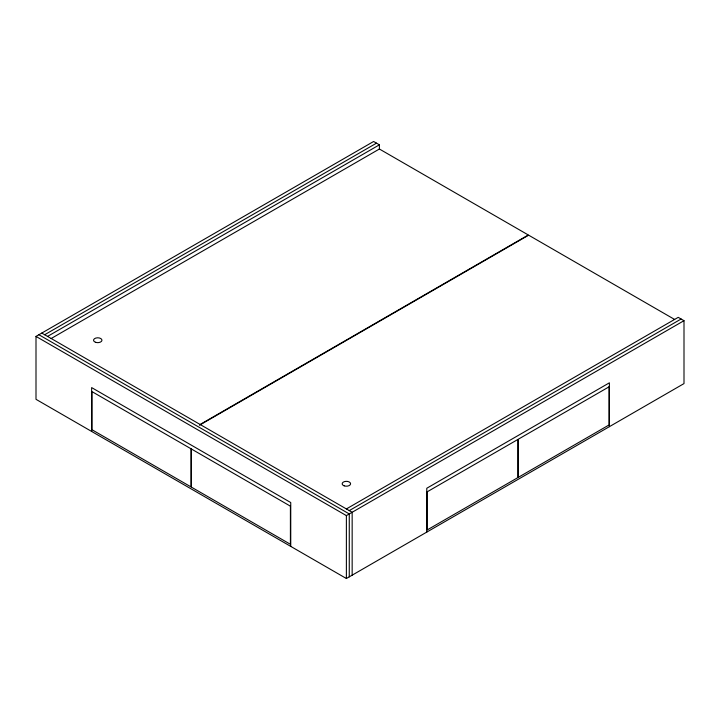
<?xml version="1.0" encoding="UTF-8"?>
<svg xmlns="http://www.w3.org/2000/svg" width="720" height="720" viewBox="0 0 720 720"><rect width="100%" height="100%" fill="white"/><g stroke="black" fill="none" stroke-linecap="round" stroke-linejoin="round"><path stroke-width="1.08" d="M346.383 508.932L678.222 317.349L684 320.679L684 383.589L346.383 578.511L36 399.321L36 336.411L373.617 141.489L379.395 144.819L379.395 149.319M44.667 334.737L376.506 143.154M47.556 336.411L379.395 144.819M51.138 338.535L379.395 149.013L528.318 234.99L200.052 424.512M199.413 425.259L528.642 235.179L674.64 319.473M349.272 510.597L681.111 319.014M36 336.411L346.383 515.601L684 320.679M41.778 333.072L352.161 512.271L352.161 575.181M38.889 334.737L349.272 513.936L349.272 576.846M609.381 426.672L609.381 382.824L426.78 488.25L426.78 532.098M346.383 515.601L346.383 578.511M290.745 546.39L290.745 502.542L91.638 387.594L91.638 431.442M517.914 439.443L427.113 491.868L427.113 530.001L517.914 477.576L517.914 439.443M609.048 386.829L518.247 439.254L518.247 477.387L609.048 424.962L609.048 386.829M191.025 448.785L91.971 391.599L91.971 429.723L191.025 486.918L191.025 448.785M290.412 506.169L191.358 448.974L191.358 487.107L290.412 544.293L290.412 506.169M344.169 485.838A4.203 2.43 0 0 0 350.586 483.84A4.203 2.43 0 0 0 344.385 481.626A4.203 2.43 0 0 0 344.169 485.838M95.535 342.288A4.203 2.43 0 0 0 101.952 340.299A4.203 2.43 0 0 0 95.751 338.085A4.203 2.43 0 0 0 95.535 342.288"/></g></svg>
